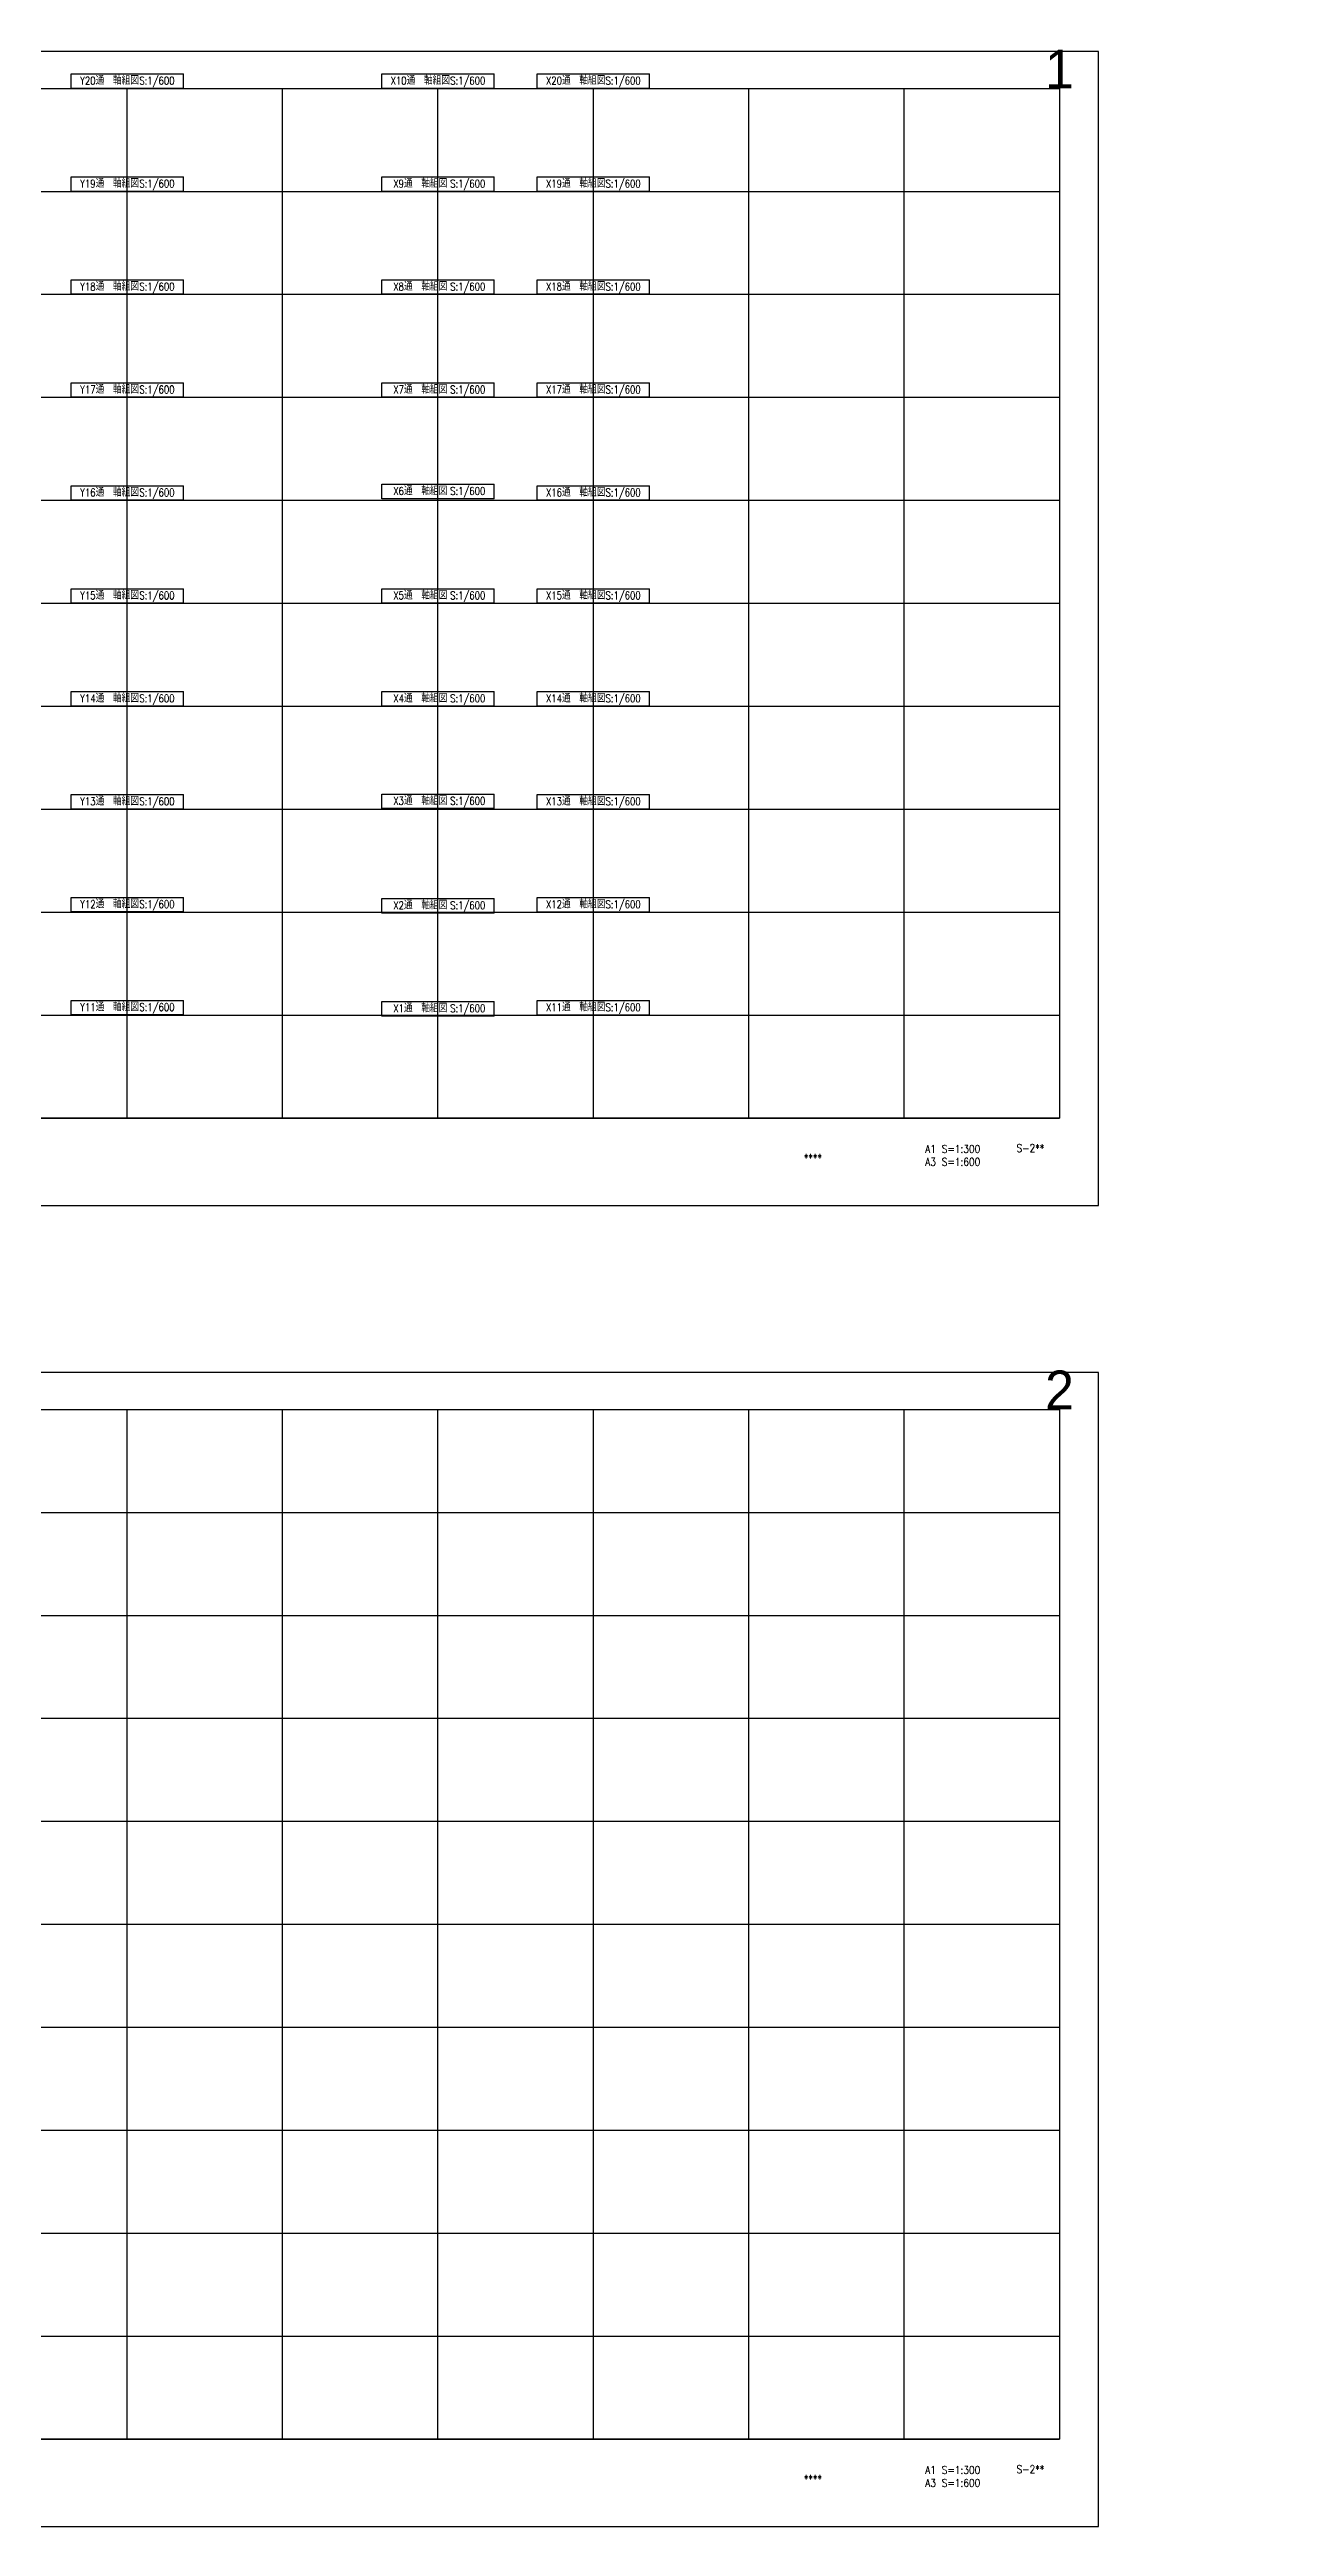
# Model space of a CAD drawing. Extents: x -62685 to 486000, y -1007100 to 210463.
# Drawn here: x 45000 to 140526, y -191100 to 150 of the extents above; entities that cross this region are included whole.
import ezdxf
from ezdxf.enums import TextEntityAlignment as Align

# ---------------------------------------------------------------- set-up
doc = ezdxf.new("R2010")
doc.units = 0
doc.header["$MEASUREMENT"] = 0
doc.layers.add('99_レイアウト枠', color=251, linetype='CONTINUOUS', plot=False)
doc.layers.add('99_頁番号', color=6, linetype='CONTINUOUS')
doc.layers.add('注記', color=3, linetype='CONTINUOUS')
doc.styles.add('DRACAD', font='txt', dxfattribs={"width": 0.85, "bigfont": 'extfont2'})
doc.styles.get("Standard").update_dxf_attribs({"font": 'Osaka.ttc'})

msp = doc.modelspace()

# ---------------------------------------------------------------- linework, layer by layer
at = {"layer": '99_レイアウト枠'}
for p, q in [((51000, -82350), (51000, -2850)), ((63000, -82350), (63000, -2850)), ((75000, -82350), (75000, -2850)), ((87000, -82350), (87000, -2850)), ((99000, -82350), (99000, -2850)), ((111000, -82350), (111000, -2850)), ((3000, -10800), (123000, -10800)), ((3000, -18750), (123000, -18750)), ((3000, -26700), (123000, -26700)), ((3000, -34650), (123000, -34650)), ((3000, -42600), (123000, -42600)), ((3000, -50550), (123000, -50550)), ((3000, -58500), (123000, -58500)), ((3000, -66450), (123000, -66450)), ((3000, -74400), (123000, -74400)), ((3000, -82350), (123000, -82350)), ((51000, -184350), (51000, -104850)), ((63000, -184350), (63000, -104850)), ((75000, -184350), (75000, -104850)), ((87000, -184350), (87000, -104850)), ((99000, -184350), (99000, -104850)), ((111000, -184350), (111000, -104850)), ((3000, -112800), (123000, -112800)), ((3000, -120750), (123000, -120750)), ((3000, -128700), (123000, -128700)), ((3000, -136650), (123000, -136650)), ((3000, -144600), (123000, -144600)), ((3000, -152550), (123000, -152550)), ((3000, -160500), (123000, -160500)), ((3000, -168450), (123000, -168450)), ((3000, -176400), (123000, -176400)), ((3000, -184350), (123000, -184350))]:
    msp.add_line(p, q, dxfattribs=at)
for points in [[(0, -89100), (126000, -89100), (126000, 0), (0, 0)], [(3000, -2850), (123000, -2850), (123000, -82350), (3000, -82350)], [(0, -191100), (126000, -191100), (126000, -102000), (0, -102000)], [(3000, -104850), (123000, -104850), (123000, -184350), (3000, -184350)]]:
    msp.add_lwpolyline(points, close=True, dxfattribs=at)
at = {"layer": '注記', "linetype": 'Continuous'}
for p, q in [((46660, -1730), (55340, -1730)), ((46660, -2850), (46660, -1730)), ((55340, -2850), (55340, -1730)), ((70660, -1730), (79340, -1730)), ((70660, -2850), (70660, -1730)), ((79340, -2850), (79340, -1730)), ((82660, -1730), (91340, -1730)), ((82660, -2850), (82660, -1730)), ((91340, -2850), (91340, -1730)), ((55340, -2850), (46660, -2850)), ((79340, -2850), (70660, -2850)), ((91340, -2850), (82660, -2850)), ((46660, -9680), (55340, -9680)), ((46660, -10800), (46660, -9680)), ((55340, -10800), (46660, -10800)), ((55340, -10800), (55340, -9680)), ((70660, -9680), (79340, -9680)), ((70660, -10800), (70660, -9680)), ((79340, -10800), (70660, -10800)), ((79340, -10800), (79340, -9680)), ((82660, -9680), (91340, -9680)), ((82660, -10800), (82660, -9680)), ((91340, -10800), (82660, -10800)), ((91340, -10800), (91340, -9680)), ((46660, -17630), (55340, -17630)), ((46660, -18750), (46660, -17630)), ((55340, -18750), (46660, -18750)), ((55340, -18750), (55340, -17630)), ((70660, -17630), (79340, -17630)), ((70660, -18750), (70660, -17630)), ((79340, -18750), (70660, -18750)), ((79340, -18750), (79340, -17630)), ((82660, -17630), (91340, -17630)), ((82660, -18750), (82660, -17630)), ((91340, -18750), (82660, -18750)), ((91340, -18750), (91340, -17630)), ((46660, -25580), (55340, -25580)), ((46660, -26700), (46660, -25580)), ((55340, -26700), (46660, -26700)), ((55340, -26700), (55340, -25580)), ((70660, -25580), (79340, -25580)), ((70660, -26700), (70660, -25580)), ((79340, -26700), (70660, -26700)), ((79340, -26700), (79340, -25580)), ((82660, -25580), (91340, -25580)), ((82660, -26700), (82660, -25580)), ((91340, -26700), (82660, -26700)), ((91340, -26700), (91340, -25580)), ((46660, -33530), (55340, -33530)), ((46660, -34650), (46660, -33530)), ((55340, -34650), (55340, -33530)), ((70660, -33415.3), (79340, -33415.3)), ((70660, -34535.3), (70660, -33415.3)), ((79340, -34535.3), (79340, -33415.3)), ((82660, -33530), (91340, -33530)), ((82660, -34650), (82660, -33530)), ((91340, -34650), (91340, -33530)), ((55340, -34650), (46660, -34650)), ((79340, -34535.3), (70660, -34535.3)), ((91340, -34650), (82660, -34650)), ((46660, -41480), (55340, -41480)), ((46660, -42600), (46660, -41480)), ((55340, -42600), (55340, -41480)), ((70660, -41480), (79340, -41480)), ((70660, -42600), (70660, -41480)), ((79340, -42600), (79340, -41480)), ((82660, -41480), (91340, -41480)), ((82660, -42600), (82660, -41480)), ((91340, -42600), (91340, -41480)), ((55340, -42600), (46660, -42600)), ((79340, -42600), (70660, -42600)), ((91340, -42600), (82660, -42600)), ((46660, -49430), (55340, -49430)), ((46660, -50550), (46660, -49430)), ((55340, -50550), (55340, -49430)), ((70660, -49430), (79340, -49430)), ((70660, -50550), (70660, -49430)), ((79340, -50550), (79340, -49430)), ((82660, -49430), (91340, -49430)), ((82660, -50550), (82660, -49430)), ((91340, -50550), (91340, -49430)), ((55340, -50550), (46660, -50550)), ((79340, -50550), (70660, -50550)), ((91340, -50550), (82660, -50550)), ((70660, -57340.3), (79340, -57340.3)), ((70660, -58460.3), (70660, -57340.3)), ((79340, -58460.3), (79340, -57340.3)), ((46660, -57380), (55340, -57380)), ((46660, -58500), (46660, -57380)), ((55340, -58500), (46660, -58500)), ((55340, -58500), (55340, -57380)), ((79340, -58460.3), (70660, -58460.3)), ((82660, -57380), (91340, -57380)), ((82660, -58500), (82660, -57380)), ((91340, -58500), (82660, -58500)), ((91340, -58500), (91340, -57380)), ((46660, -65315.2), (55340, -65315.2)), ((46660, -66435.2), (46660, -65315.2)), ((55340, -66435.2), (46660, -66435.2)), ((55340, -66435.2), (55340, -65315.2)), ((70660, -65405), (79340, -65405)), ((70660, -66525), (70660, -65405)), ((79340, -66525), (70660, -66525)), ((79340, -66525), (79340, -65405)), ((82660, -65330), (91340, -65330)), ((82660, -66450), (82660, -65330)), ((91340, -66450), (82660, -66450)), ((91340, -66450), (91340, -65330)), ((46660, -73265.2), (55340, -73265.2)), ((46660, -74385.2), (46660, -73265.2)), ((55340, -74385.2), (46660, -74385.2)), ((55340, -74385.2), (55340, -73265.2)), ((70660, -73355), (79340, -73355)), ((70660, -74475), (70660, -73355)), ((79340, -74475), (70660, -74475)), ((79340, -74475), (79340, -73355)), ((82660, -73280), (91340, -73280)), ((82660, -74400), (82660, -73280)), ((91340, -74400), (82660, -74400)), ((91340, -74400), (91340, -73280))]:
    msp.add_line(p, q, dxfattribs=at)

# ---------------------------------------------------------------- texts
at = {"layer": '99_レイアウト枠'}
for s, p in [('1', (123000, -2850)), ('2', (123000, -104850))]:
    msp.add_text(s, height=3000, dxfattribs=at).set_placement(p, align=Align.CENTER)
at = {"layer": '99_頁番号', "char_height": 600, "attachment_point": 5, "style": 'DRACAD'}
for s, insert in [('{  ****  }', (103500, -85425)), ('A1 S=1:300^JA3 S=1:600', (114750, -85236.5)), ('{S-2**}', (120750, -84675)), ('{  ****  }', (103500, -187425)), ('A1 S=1:300^JA3 S=1:600', (114750, -187236.5)), ('{S-2**}', (120750, -186675))]:
    msp.add_mtext(s, dxfattribs=dict(at, insert=insert))
at = {"layer": '注記', "linetype": 'Continuous', "style": 'DRACAD', "width": 0.8}
for s, p in [('Y20通\u3000軸組図', (49637.1, -2551.9)), ('S:1/600', (53296.6, -2551.9)), ('X10通\u3000軸組図', (73637.1, -2551.9)), ('S:1/600', (77296.6, -2551.9)), ('X20通\u3000軸組図', (85637.1, -2551.9)), ('S:1/600', (89296.6, -2551.9)), ('Y19通\u3000軸組図', (49637.1, -10499.5)), ('S:1/600', (53296.6, -10499.5)), ('X9通\u3000軸組図', (73637.1, -10501.9)), ('S:1/600', (77296.6, -10501.9)), ('X19通\u3000軸組図', (85637.1, -10499.5)), ('S:1/600', (89296.6, -10499.5)), ('Y18通\u3000軸組図', (49637.1, -18451.9)), ('S:1/600', (53296.6, -18451.9)), ('X8通\u3000軸組図', (73637.1, -18451.9)), ('S:1/600', (77296.6, -18451.9)), ('X18通\u3000軸組図', (85637.1, -18451.9)), ('S:1/600', (89296.6, -18451.9)), ('Y17通\u3000軸組図', (49637.1, -26401.9)), ('S:1/600', (53296.6, -26401.9)), ('X7通\u3000軸組図', (73637.1, -26401.9)), ('S:1/600', (77296.6, -26401.9)), ('X17通\u3000軸組図', (85637.1, -26401.9)), ('S:1/600', (89296.6, -26401.9)), ('Y16通\u3000軸組図', (49637.1, -34351.9)), ('S:1/600', (53296.6, -34351.9)), ('X6通\u3000軸組図', (73637.1, -34237.3)), ('S:1/600', (77296.6, -34237.3)), ('X16通\u3000軸組図', (85637.1, -34351.9)), ('S:1/600', (89296.6, -34351.9)), ('Y15通\u3000軸組図', (49637.1, -42301.9)), ('S:1/600', (53296.6, -42301.9)), ('X5通\u3000軸組図', (73637.1, -42301.9)), ('S:1/600', (77296.6, -42301.9)), ('X15通\u3000軸組図', (85637.1, -42301.9)), ('S:1/600', (89296.6, -42301.9)), ('Y14通\u3000軸組図', (49637.1, -50251.9)), ('S:1/600', (53296.6, -50251.9)), ('X4通\u3000軸組図', (73637.1, -50251.9)), ('S:1/600', (77296.6, -50251.9)), ('X14通\u3000軸組図', (85637.1, -50251.9)), ('S:1/600', (89296.6, -50251.9)), ('Y13通\u3000軸組図', (49637.1, -58201.9)), ('S:1/600', (53296.6, -58201.9)), ('X3通\u3000軸組図', (73637.1, -58162.3)), ('S:1/600', (77296.6, -58162.3)), ('X13通\u3000軸組図', (85637.1, -58201.9)), ('S:1/600', (89296.6, -58201.9)), ('Y12通\u3000軸組図', (49637.1, -66137.2)), ('S:1/600', (53296.6, -66137.2)), ('X2通\u3000軸組図', (73637.1, -66226.9)), ('S:1/600', (77296.6, -66226.9)), ('X12通\u3000軸組図', (85637.1, -66151.9)), ('S:1/600', (89296.6, -66151.9)), ('Y11通\u3000軸組図', (49637.1, -74087.2)), ('S:1/600', (53296.6, -74087.2)), ('X1通\u3000軸組図', (73637.1, -74176.9)), ('S:1/600', (77296.6, -74176.9)), ('X11通\u3000軸組図', (85637.1, -74101.9)), ('S:1/600', (89296.6, -74101.9))]:
    msp.add_text(s, height=600, dxfattribs=at).set_placement(p, align=Align.CENTER)

doc.saveas('drawing.dxf')
